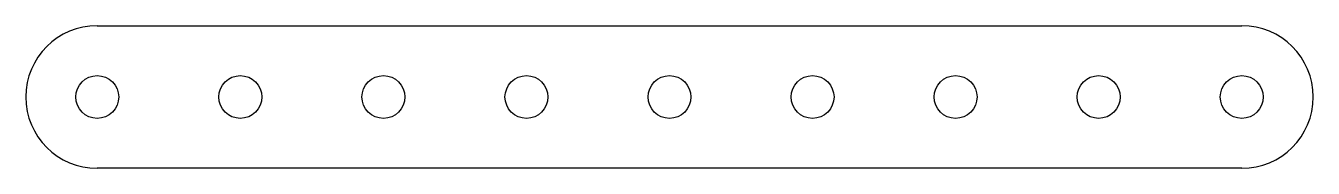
# Model space of a CAD drawing. Header units: centimetres. Extents: x -0.5 to 8.5, y -0.5 to 0.5.
import ezdxf

# ---------------------------------------------------------------- set-up
doc = ezdxf.new("R2010")
doc.units = ezdxf.units.CM
doc.header["$MEASUREMENT"] = 0

msp = doc.modelspace()

# ---------------------------------------------------------------- linework, layer by layer
for points in [[(0, 0.5), (8, 0.5)], [(8, -0.5), (0, -0.5)]]:
    msp.add_lwpolyline(points)
for centre in [(0, 0), (1, 0), (2, 0), (3, 0), (4, 0), (5, 0), (6, 0), (7, 0), (8, 0)]:
    msp.add_circle(centre, 0.15)
for centre, start, end in [((0, 0), 90, 270), ((8, 0), 270, 90)]:
    msp.add_arc(centre, 0.5, start, end)

doc.saveas('drawing.dxf')
